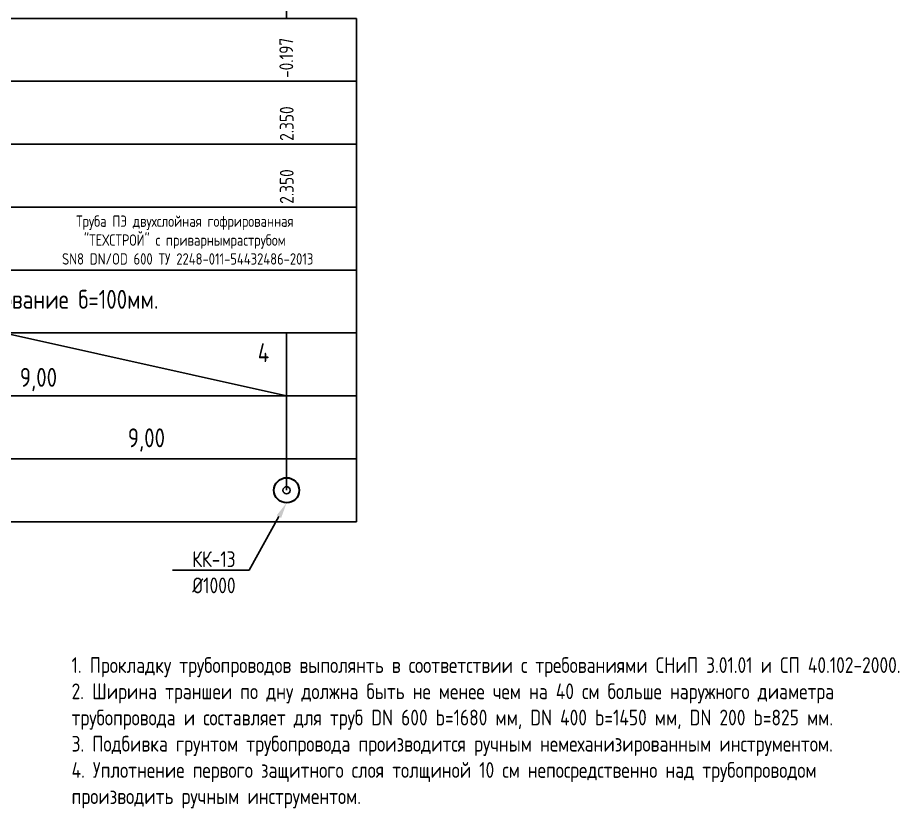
# Model space of a CAD drawing. Header units: millimetres. Extents: x 20530103 to 31271019, y 32092698 to 33532929.
# Drawn here: x 26238360 to 26252375, y 33118571 to 33131136 of the extents above; entities that cross this region are included whole.
import ezdxf
from ezdxf import colors
from ezdxf.entities.mleader import LeaderData, LeaderLine
from ezdxf.math import Vec2, Vec3

# ---------------------------------------------------------------- set-up
doc = ezdxf.new("R2010")
doc.units = ezdxf.units.MM
doc.linetypes.add('ACAD_ISO10W100', pattern=[18.5, 12, -3, 0.5, -3])
doc.layers.add('Выноски', color=7, linetype='Continuous')
doc.layers.add('Рамка и штамп', color=7, linetype='Continuous')
doc.layers.add('К1', color=30, linetype='Continuous', lineweight=40)
doc.styles.add('GOST 2.304', font='GOST.TTF')

msp = doc.modelspace()

# ---------------------------------------------------------------- linework, layer by layer
for p, q in [((26242634.6962, 33140328.0291), (26242634.6962, 33131125.0248)), ((26243748.831, 33131125.0248), (26243748.831, 33123125.0248)), ((26238134.6924, 33126125.0248), (26242634.6851, 33125125.0248))]:
    msp.add_line(p, q)
msp.add_circle((26242634.6932, 33123625.0188), 57.8092)
at = {"layer": 'Рамка и штамп'}
for p, q in [((26069452.949, 33131125.0248), (26243748.831, 33131125.0248)), ((26243748.831, 33130125.0248), (26069452.949, 33130125.0248)), ((26243748.831, 33129125.0248), (26069452.949, 33129125.0248)), ((26243748.831, 33128125.0248), (26069452.949, 33128125.0248)), ((26243748.831, 33127125.0248), (26069452.949, 33127125.0248)), ((26243748.831, 33126125.0248), (26069452.949, 33126125.0248)), ((26242634.6947, 33126125.0248), (26242634.6706, 33123625.0188)), ((26243748.831, 33125125.0248), (26069452.949, 33125125.0248)), ((26243748.831, 33124125.0248), (26069452.949, 33124125.0248)), ((26243748.831, 33123125.0248), (26069452.949, 33123125.0248))]:
    msp.add_line(p, q, dxfattribs=at)
at = {"layer": 'Рамка и штамп', "lineweight": 30}
msp.add_circle((26242634.6995, 33123625.0207), 200, dxfattribs=at)
msp.add_circle((26242634.6995, 33123625.0207), 200, dxfattribs=at)
msp.add_circle((26242634.6995, 33123625.0207), 200, dxfattribs=at)

# ---------------------------------------------------------------- texts
at = {"layer": 'К1', "color": 0, "insert": (26239217.0784, 33120972.6886), "char_height": 250, "width": 13505.508824, "attachment_point": 1, "style": 'GOST 2.304'}
msp.add_mtext('1. Прокладку трубопроводов выполянть в соответствии с требованиями СНиП 3.01.01 и СП 40.102-2000.\\P2. Ширина траншеи по дну должна быть не менее чем на 40 см больше наружного диаметра трубопровода и составляет для труб DN 600 b=1680 мм, DN 400 b=1450 мм, DN 200 b=825 мм.\\P3. Подбивка грунтом трубопровода производится ручным немеханизированным инструментом.\\P4. Уплотнение первого защитного слоя толщиной 10 см непосредственно над трубопроводом производить ручным инструментом. ', dxfattribs=at)
at = {"layer": 'Рамка и штамп', "linetype": 'ACAD_ISO10W100', "style": 'GOST 2.304'}
for s, p in [('-0.197', (26242740.1876, 33130178.2195)), ('2.350', (26242747.2209, 33129178.2195)), ('2.350', (26242747.2209, 33128178.2195))]:
    msp.add_text(s, height=220, rotation=90, dxfattribs=at).set_placement(p)
for s, p in [('4', (26242176.5309, 33125661.6561)), ('9,00', (26238394.6883, 33125269.9454)), ('9,00', (26240110.6798, 33124309.3991))]:
    msp.add_text(s, height=300, dxfattribs=at).set_placement(p)
for s, insert, char_height, width, attachment_point in [('Труба ПЭ двухслойная гофрированная\\P"ТЕХСТРОЙ" с приварнымраструбом\\P SN8 DN/OD 600 ТУ 2248-011-54432486-2013', (26241016.7439, 33127601.8043), 180, 37965.62979, 5), ('Песчаное основание б=100мм.', (26238384.5513, 33126810.2615), 300, 6494.082854, 2)]:
    msp.add_mtext(s, dxfattribs=dict(at, insert=insert, char_height=char_height, width=width, attachment_point=attachment_point))

# ---------------------------------------------------------------- leaders
at = {"layer": 'Выноски', "color": 0, "lineweight": -2}
ml = msp.add_multileader_mtext('Standard', dxfattribs=at)
ml.set_content('{\\C0;КК-13\\P%%C1000}', color=5, style='GOST 2.304')
ml.set_leader_properties(lineweight=-3)
ml.build(insert=Vec2(0, 0))
ml.multileader.update_dxf_attribs({"text_left_attachment_type": 6, "text_right_attachment_type": 6, "dogleg_length": 1, "arrow_head_size": 250, "scale": 100})
ctx = ml.context
ctx.base_point, ctx.scale, ctx.char_height, ctx.arrow_head_size, ctx.landing_gap_size, ctx.plane_origin = Vec3(26240940.0719, 33122355.6141), 100, 250, 250, 180, Vec3(26200565.9106, 33104331.4103)
ctx.left_attachment, ctx.right_attachment, ctx.text_align_type = 6, 6, 1
notes = []
notes.append((ctx, [(1, (1, 1, 0), (26242039.1486, 33122355.6141), (-1, 0), 19.9696, [(1, [(26242634.6995, 33123425.0207)], 0, [])])]))
ctx.mtext.insert, ctx.mtext.alignment, ctx.mtext.flow_direction = Vec3(26241479.6255, 33122655.6141), 2, 5
for ctx, leaders in notes:
    for number, flags, end, landing, length, lines in leaders:
        leader = LeaderData()
        leader.index, (leader.has_last_leader_line, leader.has_dogleg_vector, leader.attachment_direction) = number, flags
        leader.last_leader_point, leader.dogleg_vector, leader.dogleg_length = Vec3(end), Vec3(landing), length
        for number, points, colour, breaks in lines:
            line = LeaderLine()
            line.index, line.vertices, line.color, line.breaks = number, Vec3.list(points), colors.encode_raw_color(colour), breaks
            leader.lines.append(line)
        ctx.leaders.append(leader)

doc.saveas('drawing.dxf')
